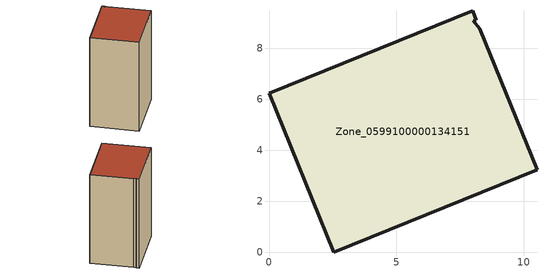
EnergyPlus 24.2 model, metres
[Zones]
Zone_0599100000134151
 floor ground (C_G): 0,6.23 7.98,9.46 8.13,9.08 8.02,9.07 8.27,8.76 10.51,3.23 2.53,0 z0
 wall outside (C_F): 7.98,9.46 0,6.23 2.53,0 10.51,3.23 8.27,8.76 8.02,9.07 8.13,9.08 7.98,9.46 z0:13.78
 roof outside (C_R): 8.27,8.76 8.02,9.07 8.13,9.08 7.98,9.46 0,6.23 2.53,0 10.51,3.23 z13.78
[BUILDING]
Pand.0599100000134151: North Axis=0; Terrain=City; Loads Convergence Tolerance Value=0.04; Temperature Convergence Tolerance Value=0.4; Solar Distribution=FullExterior; Maximum Number of Warmup Days=25; Minimum Number of Warmup Days=1
[Site:Location]
Rotterdam.The.Hague.AP_ZH_NLD Design_Conditions: Latitude=51.96; Longitude=4.45; Time Zone=1; Elevation=-4.5
[SITE:GROUNDTEMPERATURE:BUILDINGSURFACE]
18, 18, 18, 18, 18, 18, 18, 18, 18, 18, 18, 18
[MATERIAL] Thermal Absorptance=0.9; Solar Absorptance=0.7; Visible Absorptance=0.7
Name | Roughness | Thickness | Conductivity | Density | Specific Heat
G.TI.1946 | MediumSmooth | 0.15 | 1 | 540 | 1210
F.TI.1946 | Rough | 0.3 | 0.857143 | 1920 | 840
R.TI.1946 | MediumRough | 0.2 | 0.1 | 1500 | 1000
[CONSTRUCTION]
C_G: G.TI.1946
C_F: F.TI.1946
C_R: R.TI.1946
[ZONE]
Zone_0599100000134151: Type=1; Multiplier=1; Ceiling Height=Autocalculate; Volume=Autocalculate; Floor Area=autocalculate; Part of Total Floor Area=Yes
[ZONEINFILTRATION:DESIGNFLOWRATE]
Infil_Zone_0599100000134151: Zone or ZoneList or Space or SpaceList=Zone_0599100000134151; Schedule=AlwaysOn; Design Flow Rate Calculation Method=Flow/Area; Flow Rate per Floor Area=0.003; Constant Term Coefficient=1; Temperature Term Coefficient=0; Velocity Term Coefficient=0; Velocity Squared Term Coefficient=0
[HVACTEMPLATE:ZONE:IDEALLOADSAIRSYSTEM]
Zone_0599100000134151: Maximum Heating Supply Air Temperature=50; Minimum Cooling Supply Air Temperature=13; Maximum Heating Supply Air Humidity Ratio=0.0156; Minimum Cooling Supply Air Humidity Ratio=0.0077; Heating Limit=NoLimit; Cooling Limit=NoLimit; Dehumidification Control Type=ConstantSensibleHeatRatio; Cooling Sensible Heat Ratio=0.7; Dehumidification Setpoint=60; Humidification Control Type=None; Humidification Setpoint=30; Outdoor Air Method=None; Outdoor Air Flow Rate per Person=0.00944; Outdoor Air Flow Rate per Zone Floor Area=0; Outdoor Air Flow Rate per Zone=0; Demand Controlled Ventilation Type=None; Outdoor Air Economizer Type=NoEconomizer; Heat Recovery Type=None; Sensible Heat Recovery Effectiveness=0.7; Latent Heat Recovery Effectiveness=0.65
[ZONECONTROL:THERMOSTAT]
ThermostatControl_Zone_0599100000134151: Zone or ZoneList=Zone_0599100000134151; Control Type Schedule=DualSetpointControlType; Control 1=Thermostat_Zone_0599100000134151; Temperature Difference Between Cutout And Setpoint=0
[THERMOSTATSETPOINT:DUALSETPOINT]
Thermostat_Zone_0599100000134151: Heating Setpoint Temperature Schedule=HeatingSetpoint_Zone_0599100000134151; Cooling Setpoint Temperature Schedule=CoolingSetpoint_Zone_0599100000134151
[SCHEDULE:COMPACT]
HeatingSetpoint_Zone_0599100000134151: Through: 12/31, For: AllDays, Until: 24:00, 21
CoolingSetpoint_Zone_0599100000134151: Through: 12/31, For: AllDays, Until: 24:00, 24
DualSetpointControlType: Through: 12/31, For: AllDays, Until: 24:00, 4
AlwaysOn: Through: 12/31, For: AllDays, Until: 24:00, 1
